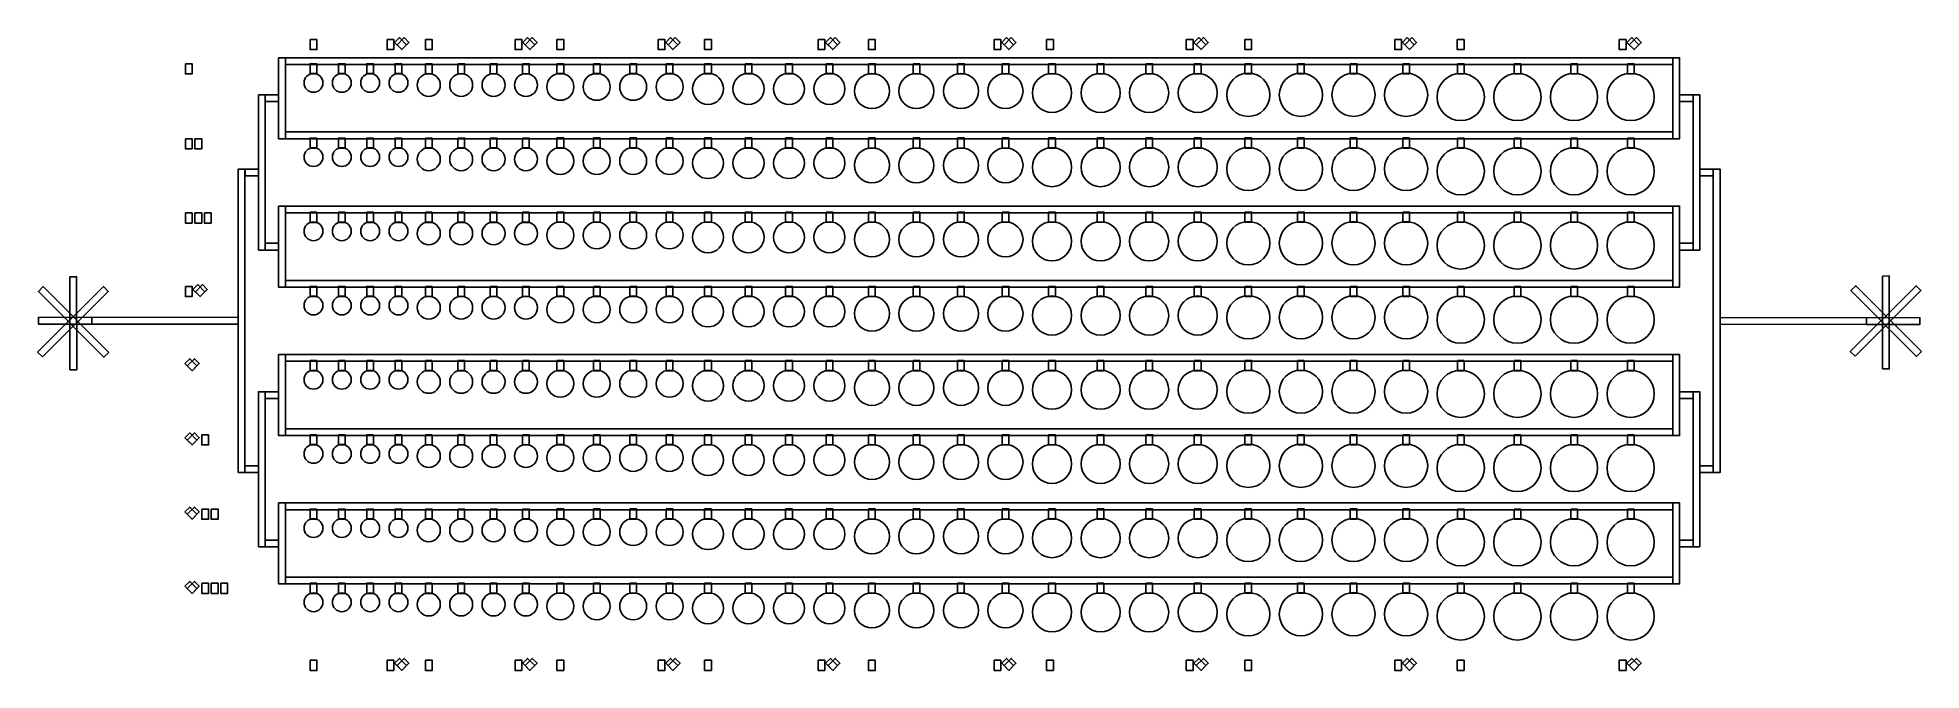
# Model space of a CAD drawing. Extents: x -11257 to 16671, y -12268 to -2889.
import ezdxf

# ---------------------------------------------------------------- set-up
doc = ezdxf.new("R2010")
doc.units = 0
doc.header["$MEASUREMENT"] = 0
for name, color, linetype in [('FLOW (CHAMBERS)', 2, 'Continuous'), ('FLOW (CHANNELS)', 150, 'Continuous'), ('FLOW (CHANNELS-OUTLET)', 6, 'Continuous'), ('MISC', 1, 'Continuous')]:
    doc.layers.add(name, color=color, linetype=linetype)

# ---------------------------------------------------------------- blocks, each defined once
blk = doc.blocks.new('*U14')
at = {"layer": 'FLOW (CHAMBERS)', "linetype": 'Continuous'}
for p, q in [((-50, 211), (-50, 61)), ((-50, 61), (50, 61))]:
    blk.add_line(p, q, dxfattribs=at)
blk.add_lwpolyline([(50, 61), (-50, 61), (-50, 211), (50, 211)], close=True, dxfattribs=at)
blk.add_circle((0, -71), 140, dxfattribs=at)
blk = doc.blocks.new('*U15')
at = {"layer": 'FLOW (CHAMBERS)', "color": 0, "linetype": 'ByBlock', "lineweight": -2, "transparency": 16777216}
for p in [(0, 0), (420, 0), (840, 0), (1260, 0)]:
    blk.add_blockref('*U14', p, dxfattribs=at)
blk = doc.blocks.new('*U16')
at = {"layer": 'FLOW (CHAMBERS)'}
blk.add_lwpolyline([(-50, 242), (50, 242), (50, 92), (-50, 92)], close=True, dxfattribs=at)
blk.add_circle((0, -72), 170, dxfattribs=at)
blk = doc.blocks.new('*U17')
at = {"layer": 'FLOW (CHAMBERS)', "color": 0, "linetype": 'ByBlock', "lineweight": -2, "transparency": 16777216}
for p in [(0, 0), (480, 0), (960, 0), (1440, 0)]:
    blk.add_blockref('*U16', p, dxfattribs=at)
blk = doc.blocks.new('*U18')
at = {"layer": 'FLOW (CHAMBERS)'}
blk.add_lwpolyline([(-50, 271), (50, 271), (50, 121), (-50, 121)], close=True, dxfattribs=at)
blk.add_circle((0, -71), 200, dxfattribs=at)
blk = doc.blocks.new('*U19')
at = {"layer": 'FLOW (CHAMBERS)', "color": 0, "linetype": 'ByBlock', "lineweight": -2, "transparency": 16777216}
for p in [(0, 0), (540, 0), (1080, 0), (1620, 0)]:
    blk.add_blockref('*U18', p, dxfattribs=at)
blk = doc.blocks.new('*U20')
at = {"layer": 'FLOW (CHAMBERS)'}
blk.add_lwpolyline([(-50, 301), (50, 301), (50, 151), (-50, 151)], close=True, dxfattribs=at)
blk.add_circle((0, -71), 230, dxfattribs=at)
blk = doc.blocks.new('*U21')
at = {"layer": 'FLOW (CHAMBERS)', "color": 0, "linetype": 'ByBlock', "lineweight": -2, "transparency": 16777216}
for p in [(0, 0), (600, 0), (1200, 0), (1800, 0)]:
    blk.add_blockref('*U20', p, dxfattribs=at)
blk = doc.blocks.new('*U22')
at = {"layer": 'FLOW (CHAMBERS)'}
blk.add_lwpolyline([(-50, 332), (50, 332), (50, 182), (-50, 182)], close=True, dxfattribs=at)
blk.add_circle((0, -72), 260, dxfattribs=at)
blk = doc.blocks.new('*U23')
at = {"layer": 'FLOW (CHAMBERS)', "color": 0, "linetype": 'ByBlock', "lineweight": -2, "transparency": 16777216}
for p in [(0, 0), (660, 0), (1320, 0), (1980, 0)]:
    blk.add_blockref('*U22', p, dxfattribs=at)
blk = doc.blocks.new('*U24')
at = {"layer": 'FLOW (CHAMBERS)'}
blk.add_lwpolyline([(-50, 361), (50, 361), (50, 211), (-50, 211)], close=True, dxfattribs=at)
blk.add_circle((0, -71), 290, dxfattribs=at)
blk = doc.blocks.new('*U25')
at = {"layer": 'FLOW (CHAMBERS)', "color": 0, "linetype": 'ByBlock', "lineweight": -2, "transparency": 16777216}
for p in [(0, 0), (720, 0), (1440, 0), (2160, 0)]:
    blk.add_blockref('*U24', p, dxfattribs=at)
blk = doc.blocks.new('*U26')
at = {"layer": 'FLOW (CHAMBERS)'}
blk.add_lwpolyline([(-50, 390), (50, 390), (50, 241), (-50, 241)], close=True, dxfattribs=at)
blk.add_circle((0, -70), 320, dxfattribs=at)
blk = doc.blocks.new('*U27')
at = {"layer": 'FLOW (CHAMBERS)', "color": 0, "linetype": 'ByBlock', "lineweight": -2, "transparency": 16777216}
for p in [(0, 0), (780, 0), (1560, 0), (2340, 0)]:
    blk.add_blockref('*U26', p, dxfattribs=at)
blk = doc.blocks.new('*U28')
at = {"layer": 'FLOW (CHAMBERS)'}
blk.add_lwpolyline([(-50, 421), (50, 421), (50, 272), (-50, 272)], close=True, dxfattribs=at)
blk.add_circle((0, -71), 350, dxfattribs=at)
blk = doc.blocks.new('*U29')
at = {"layer": 'FLOW (CHAMBERS)', "color": 0, "linetype": 'ByBlock', "lineweight": -2, "transparency": 16777216}
for p in [(0, 0), (840, 0), (1680, 0), (2520, 0)]:
    blk.add_blockref('*U28', p, dxfattribs=at)
blk = doc.blocks.new('*U141')
at = {"layer": 'FLOW (CHAMBERS)', "linetype": 'Continuous'}
for p, q in [((-50, 211), (-50, 61)), ((-50, 61), (50, 61))]:
    blk.add_line(p, q, dxfattribs=at)
blk.add_lwpolyline([(50, 61), (-50, 61), (-50, 211), (50, 211)], close=True, dxfattribs=at)
blk.add_circle((0, -71), 140, dxfattribs=at)
blk = doc.blocks.new('*U142')
at = {"layer": 'FLOW (CHAMBERS)', "color": 0, "linetype": 'ByBlock', "lineweight": -2, "transparency": 16777216}
for p in [(0, 0), (420, 0), (840, 0), (1260, 0)]:
    blk.add_blockref('*U141', p, dxfattribs=at)
blk = doc.blocks.new('*U143')
at = {"layer": 'FLOW (CHAMBERS)'}
blk.add_lwpolyline([(-50, 242), (50, 242), (50, 92), (-50, 92)], close=True, dxfattribs=at)
blk.add_circle((0, -72), 170, dxfattribs=at)
blk = doc.blocks.new('*U144')
at = {"layer": 'FLOW (CHAMBERS)', "color": 0, "linetype": 'ByBlock', "lineweight": -2, "transparency": 16777216}
for p in [(0, 0), (480, 0), (960, 0), (1440, 0)]:
    blk.add_blockref('*U143', p, dxfattribs=at)
blk = doc.blocks.new('*U145')
at = {"layer": 'FLOW (CHAMBERS)'}
blk.add_lwpolyline([(-50, 271), (50, 271), (50, 121), (-50, 121)], close=True, dxfattribs=at)
blk.add_circle((0, -71), 200, dxfattribs=at)
blk = doc.blocks.new('*U146')
at = {"layer": 'FLOW (CHAMBERS)', "color": 0, "linetype": 'ByBlock', "lineweight": -2, "transparency": 16777216}
for p in [(0, 0), (540, 0), (1080, 0), (1620, 0)]:
    blk.add_blockref('*U145', p, dxfattribs=at)
blk = doc.blocks.new('*U147')
at = {"layer": 'FLOW (CHAMBERS)'}
blk.add_lwpolyline([(-50, 301), (50, 301), (50, 151), (-50, 151)], close=True, dxfattribs=at)
blk.add_circle((0, -71), 230, dxfattribs=at)
blk = doc.blocks.new('*U148')
at = {"layer": 'FLOW (CHAMBERS)', "color": 0, "linetype": 'ByBlock', "lineweight": -2, "transparency": 16777216}
for p in [(0, 0), (600, 0), (1200, 0), (1800, 0)]:
    blk.add_blockref('*U147', p, dxfattribs=at)
blk = doc.blocks.new('*U149')
at = {"layer": 'FLOW (CHAMBERS)'}
blk.add_lwpolyline([(-50, 332), (50, 332), (50, 182), (-50, 182)], close=True, dxfattribs=at)
blk.add_circle((0, -72), 260, dxfattribs=at)
blk = doc.blocks.new('*U150')
at = {"layer": 'FLOW (CHAMBERS)', "color": 0, "linetype": 'ByBlock', "lineweight": -2, "transparency": 16777216}
for p in [(0, 0), (660, 0), (1320, 0), (1980, 0)]:
    blk.add_blockref('*U149', p, dxfattribs=at)
blk = doc.blocks.new('*U151')
at = {"layer": 'FLOW (CHAMBERS)'}
blk.add_lwpolyline([(-50, 361), (50, 361), (50, 211), (-50, 211)], close=True, dxfattribs=at)
blk.add_circle((0, -71), 290, dxfattribs=at)
blk = doc.blocks.new('*U152')
at = {"layer": 'FLOW (CHAMBERS)', "color": 0, "linetype": 'ByBlock', "lineweight": -2, "transparency": 16777216}
for p in [(0, 0), (720, 0), (1440, 0), (2160, 0)]:
    blk.add_blockref('*U151', p, dxfattribs=at)
blk = doc.blocks.new('*U137')
at = {"layer": 'FLOW (CHAMBERS)'}
blk.add_lwpolyline([(-50, 390), (50, 390), (50, 241), (-50, 241)], close=True, dxfattribs=at)
blk.add_circle((0, -70), 320, dxfattribs=at)
blk = doc.blocks.new('*U138')
at = {"layer": 'FLOW (CHAMBERS)', "color": 0, "linetype": 'ByBlock', "lineweight": -2, "transparency": 16777216}
for p in [(0, 0), (780, 0), (1560, 0), (2340, 0)]:
    blk.add_blockref('*U137', p, dxfattribs=at)
blk = doc.blocks.new('*U139')
at = {"layer": 'FLOW (CHAMBERS)'}
blk.add_lwpolyline([(-50, 421), (50, 421), (50, 272), (-50, 272)], close=True, dxfattribs=at)
blk.add_circle((0, -71), 350, dxfattribs=at)
blk = doc.blocks.new('*U140')
at = {"layer": 'FLOW (CHAMBERS)', "color": 0, "linetype": 'ByBlock', "lineweight": -2, "transparency": 16777216}
for p in [(0, 0), (840, 0), (1680, 0), (2520, 0)]:
    blk.add_blockref('*U139', p, dxfattribs=at)
blk = doc.blocks.new('*U205')
at = {"layer": 'FLOW (CHAMBERS)', "linetype": 'Continuous'}
for p, q in [((-50, 211), (-50, 61)), ((-50, 61), (50, 61))]:
    blk.add_line(p, q, dxfattribs=at)
blk.add_lwpolyline([(50, 61), (-50, 61), (-50, 211), (50, 211)], close=True, dxfattribs=at)
blk.add_circle((0, -71), 140, dxfattribs=at)
blk = doc.blocks.new('*U206')
at = {"layer": 'FLOW (CHAMBERS)', "color": 0, "linetype": 'ByBlock', "lineweight": -2, "transparency": 16777216}
for p in [(0, 0), (420, 0), (840, 0), (1260, 0)]:
    blk.add_blockref('*U205', p, dxfattribs=at)
blk = doc.blocks.new('*U207')
at = {"layer": 'FLOW (CHAMBERS)'}
blk.add_lwpolyline([(-50, 242), (50, 242), (50, 92), (-50, 92)], close=True, dxfattribs=at)
blk.add_circle((0, -72), 170, dxfattribs=at)
blk = doc.blocks.new('*U208')
at = {"layer": 'FLOW (CHAMBERS)', "color": 0, "linetype": 'ByBlock', "lineweight": -2, "transparency": 16777216}
for p in [(0, 0), (480, 0), (960, 0), (1440, 0)]:
    blk.add_blockref('*U207', p, dxfattribs=at)
blk = doc.blocks.new('*U209')
at = {"layer": 'FLOW (CHAMBERS)'}
blk.add_lwpolyline([(-50, 271), (50, 271), (50, 121), (-50, 121)], close=True, dxfattribs=at)
blk.add_circle((0, -71), 200, dxfattribs=at)
blk = doc.blocks.new('*U210')
at = {"layer": 'FLOW (CHAMBERS)', "color": 0, "linetype": 'ByBlock', "lineweight": -2, "transparency": 16777216}
for p in [(0, 0), (540, 0), (1080, 0), (1620, 0)]:
    blk.add_blockref('*U209', p, dxfattribs=at)
blk = doc.blocks.new('*U211')
at = {"layer": 'FLOW (CHAMBERS)'}
blk.add_lwpolyline([(-50, 301), (50, 301), (50, 151), (-50, 151)], close=True, dxfattribs=at)
blk.add_circle((0, -71), 230, dxfattribs=at)
blk = doc.blocks.new('*U212')
at = {"layer": 'FLOW (CHAMBERS)', "color": 0, "linetype": 'ByBlock', "lineweight": -2, "transparency": 16777216}
for p in [(0, 0), (600, 0), (1200, 0), (1800, 0)]:
    blk.add_blockref('*U211', p, dxfattribs=at)
blk = doc.blocks.new('*U213')
at = {"layer": 'FLOW (CHAMBERS)'}
blk.add_lwpolyline([(-50, 332), (50, 332), (50, 182), (-50, 182)], close=True, dxfattribs=at)
blk.add_circle((0, -72), 260, dxfattribs=at)
blk = doc.blocks.new('*U214')
at = {"layer": 'FLOW (CHAMBERS)', "color": 0, "linetype": 'ByBlock', "lineweight": -2, "transparency": 16777216}
for p in [(0, 0), (660, 0), (1320, 0), (1980, 0)]:
    blk.add_blockref('*U213', p, dxfattribs=at)
blk = doc.blocks.new('*U215')
at = {"layer": 'FLOW (CHAMBERS)'}
blk.add_lwpolyline([(-50, 361), (50, 361), (50, 211), (-50, 211)], close=True, dxfattribs=at)
blk.add_circle((0, -71), 290, dxfattribs=at)
blk = doc.blocks.new('*U216')
at = {"layer": 'FLOW (CHAMBERS)', "color": 0, "linetype": 'ByBlock', "lineweight": -2, "transparency": 16777216}
for p in [(0, 0), (720, 0), (1440, 0), (2160, 0)]:
    blk.add_blockref('*U215', p, dxfattribs=at)
blk = doc.blocks.new('*U185')
at = {"layer": 'FLOW (CHAMBERS)'}
blk.add_lwpolyline([(-50, 390), (50, 390), (50, 241), (-50, 241)], close=True, dxfattribs=at)
blk.add_circle((0, -70), 320, dxfattribs=at)
blk = doc.blocks.new('*U186')
at = {"layer": 'FLOW (CHAMBERS)', "color": 0, "linetype": 'ByBlock', "lineweight": -2, "transparency": 16777216}
for p in [(0, 0), (780, 0), (1560, 0), (2340, 0)]:
    blk.add_blockref('*U185', p, dxfattribs=at)
blk = doc.blocks.new('*U187')
at = {"layer": 'FLOW (CHAMBERS)'}
blk.add_lwpolyline([(-50, 421), (50, 421), (50, 272), (-50, 272)], close=True, dxfattribs=at)
blk.add_circle((0, -71), 350, dxfattribs=at)
blk = doc.blocks.new('*U188')
at = {"layer": 'FLOW (CHAMBERS)', "color": 0, "linetype": 'ByBlock', "lineweight": -2, "transparency": 16777216}
for p in [(0, 0), (840, 0), (1680, 0), (2520, 0)]:
    blk.add_blockref('*U187', p, dxfattribs=at)
blk = doc.blocks.new('*U193')
at = {"layer": 'FLOW (CHAMBERS)', "linetype": 'Continuous'}
for p, q in [((-50, 211), (-50, 61)), ((-50, 61), (50, 61))]:
    blk.add_line(p, q, dxfattribs=at)
blk.add_lwpolyline([(50, 61), (-50, 61), (-50, 211), (50, 211)], close=True, dxfattribs=at)
blk.add_circle((0, -71), 140, dxfattribs=at)
blk = doc.blocks.new('*U194')
at = {"layer": 'FLOW (CHAMBERS)', "color": 0, "linetype": 'ByBlock', "lineweight": -2, "transparency": 16777216}
for p in [(0, 0), (420, 0), (840, 0), (1260, 0)]:
    blk.add_blockref('*U193', p, dxfattribs=at)
blk = doc.blocks.new('*U195')
at = {"layer": 'FLOW (CHAMBERS)'}
blk.add_lwpolyline([(-50, 242), (50, 242), (50, 92), (-50, 92)], close=True, dxfattribs=at)
blk.add_circle((0, -72), 170, dxfattribs=at)
blk = doc.blocks.new('*U196')
at = {"layer": 'FLOW (CHAMBERS)', "color": 0, "linetype": 'ByBlock', "lineweight": -2, "transparency": 16777216}
for p in [(0, 0), (480, 0), (960, 0), (1440, 0)]:
    blk.add_blockref('*U195', p, dxfattribs=at)
blk = doc.blocks.new('*U197')
at = {"layer": 'FLOW (CHAMBERS)'}
blk.add_lwpolyline([(-50, 271), (50, 271), (50, 121), (-50, 121)], close=True, dxfattribs=at)
blk.add_circle((0, -71), 200, dxfattribs=at)
blk = doc.blocks.new('*U198')
at = {"layer": 'FLOW (CHAMBERS)', "color": 0, "linetype": 'ByBlock', "lineweight": -2, "transparency": 16777216}
for p in [(0, 0), (540, 0), (1080, 0), (1620, 0)]:
    blk.add_blockref('*U197', p, dxfattribs=at)
blk = doc.blocks.new('*U199')
at = {"layer": 'FLOW (CHAMBERS)'}
blk.add_lwpolyline([(-50, 301), (50, 301), (50, 151), (-50, 151)], close=True, dxfattribs=at)
blk.add_circle((0, -71), 230, dxfattribs=at)
blk = doc.blocks.new('*U200')
at = {"layer": 'FLOW (CHAMBERS)', "color": 0, "linetype": 'ByBlock', "lineweight": -2, "transparency": 16777216}
for p in [(0, 0), (600, 0), (1200, 0), (1800, 0)]:
    blk.add_blockref('*U199', p, dxfattribs=at)
blk = doc.blocks.new('*U201')
at = {"layer": 'FLOW (CHAMBERS)'}
blk.add_lwpolyline([(-50, 332), (50, 332), (50, 182), (-50, 182)], close=True, dxfattribs=at)
blk.add_circle((0, -72), 260, dxfattribs=at)
blk = doc.blocks.new('*U202')
at = {"layer": 'FLOW (CHAMBERS)', "color": 0, "linetype": 'ByBlock', "lineweight": -2, "transparency": 16777216}
for p in [(0, 0), (660, 0), (1320, 0), (1980, 0)]:
    blk.add_blockref('*U201', p, dxfattribs=at)
blk = doc.blocks.new('*U203')
at = {"layer": 'FLOW (CHAMBERS)'}
blk.add_lwpolyline([(-50, 361), (50, 361), (50, 211), (-50, 211)], close=True, dxfattribs=at)
blk.add_circle((0, -71), 290, dxfattribs=at)
blk = doc.blocks.new('*U204')
at = {"layer": 'FLOW (CHAMBERS)', "color": 0, "linetype": 'ByBlock', "lineweight": -2, "transparency": 16777216}
for p in [(0, 0), (720, 0), (1440, 0), (2160, 0)]:
    blk.add_blockref('*U203', p, dxfattribs=at)
blk = doc.blocks.new('*U189')
at = {"layer": 'FLOW (CHAMBERS)'}
blk.add_lwpolyline([(-50, 390), (50, 390), (50, 241), (-50, 241)], close=True, dxfattribs=at)
blk.add_circle((0, -70), 320, dxfattribs=at)
blk = doc.blocks.new('*U190')
at = {"layer": 'FLOW (CHAMBERS)', "color": 0, "linetype": 'ByBlock', "lineweight": -2, "transparency": 16777216}
for p in [(0, 0), (780, 0), (1560, 0), (2340, 0)]:
    blk.add_blockref('*U189', p, dxfattribs=at)
blk = doc.blocks.new('*U191')
at = {"layer": 'FLOW (CHAMBERS)'}
blk.add_lwpolyline([(-50, 421), (50, 421), (50, 272), (-50, 272)], close=True, dxfattribs=at)
blk.add_circle((0, -71), 350, dxfattribs=at)
blk = doc.blocks.new('*U192')
at = {"layer": 'FLOW (CHAMBERS)', "color": 0, "linetype": 'ByBlock', "lineweight": -2, "transparency": 16777216}
for p in [(0, 0), (840, 0), (1680, 0), (2520, 0)]:
    blk.add_blockref('*U191', p, dxfattribs=at)
blk = doc.blocks.new('*U255')
at = {"layer": 'FLOW (CHAMBERS)', "linetype": 'Continuous'}
for p, q in [((-50, 211), (-50, 61)), ((-50, 61), (50, 61))]:
    blk.add_line(p, q, dxfattribs=at)
blk.add_lwpolyline([(50, 61), (-50, 61), (-50, 211), (50, 211)], close=True, dxfattribs=at)
blk.add_circle((0, -71), 140, dxfattribs=at)
blk = doc.blocks.new('*U256')
at = {"layer": 'FLOW (CHAMBERS)', "color": 0, "linetype": 'ByBlock', "lineweight": -2, "transparency": 16777216}
for p in [(0, 0), (420, 0), (840, 0), (1260, 0)]:
    blk.add_blockref('*U255', p, dxfattribs=at)
blk = doc.blocks.new('*U257')
at = {"layer": 'FLOW (CHAMBERS)'}
blk.add_lwpolyline([(-50, 242), (50, 242), (50, 92), (-50, 92)], close=True, dxfattribs=at)
blk.add_circle((0, -72), 170, dxfattribs=at)
blk = doc.blocks.new('*U258')
at = {"layer": 'FLOW (CHAMBERS)', "color": 0, "linetype": 'ByBlock', "lineweight": -2, "transparency": 16777216}
for p in [(0, 0), (480, 0), (960, 0), (1440, 0)]:
    blk.add_blockref('*U257', p, dxfattribs=at)
blk = doc.blocks.new('*U259')
at = {"layer": 'FLOW (CHAMBERS)'}
blk.add_lwpolyline([(-50, 271), (50, 271), (50, 121), (-50, 121)], close=True, dxfattribs=at)
blk.add_circle((0, -71), 200, dxfattribs=at)
blk = doc.blocks.new('*U260')
at = {"layer": 'FLOW (CHAMBERS)', "color": 0, "linetype": 'ByBlock', "lineweight": -2, "transparency": 16777216}
for p in [(0, 0), (540, 0), (1080, 0), (1620, 0)]:
    blk.add_blockref('*U259', p, dxfattribs=at)
blk = doc.blocks.new('*U261')
at = {"layer": 'FLOW (CHAMBERS)'}
blk.add_lwpolyline([(-50, 301), (50, 301), (50, 151), (-50, 151)], close=True, dxfattribs=at)
blk.add_circle((0, -71), 230, dxfattribs=at)
blk = doc.blocks.new('*U262')
at = {"layer": 'FLOW (CHAMBERS)', "color": 0, "linetype": 'ByBlock', "lineweight": -2, "transparency": 16777216}
for p in [(0, 0), (600, 0), (1200, 0), (1800, 0)]:
    blk.add_blockref('*U261', p, dxfattribs=at)
blk = doc.blocks.new('*U263')
at = {"layer": 'FLOW (CHAMBERS)'}
blk.add_lwpolyline([(-50, 332), (50, 332), (50, 182), (-50, 182)], close=True, dxfattribs=at)
blk.add_circle((0, -72), 260, dxfattribs=at)
blk = doc.blocks.new('*U264')
at = {"layer": 'FLOW (CHAMBERS)', "color": 0, "linetype": 'ByBlock', "lineweight": -2, "transparency": 16777216}
for p in [(0, 0), (660, 0), (1320, 0), (1980, 0)]:
    blk.add_blockref('*U263', p, dxfattribs=at)
blk = doc.blocks.new('*U265')
at = {"layer": 'FLOW (CHAMBERS)'}
blk.add_lwpolyline([(-50, 361), (50, 361), (50, 211), (-50, 211)], close=True, dxfattribs=at)
blk.add_circle((0, -71), 290, dxfattribs=at)
blk = doc.blocks.new('*U266')
at = {"layer": 'FLOW (CHAMBERS)', "color": 0, "linetype": 'ByBlock', "lineweight": -2, "transparency": 16777216}
for p in [(0, 0), (720, 0), (1440, 0), (2160, 0)]:
    blk.add_blockref('*U265', p, dxfattribs=at)
blk = doc.blocks.new('*U267')
at = {"layer": 'FLOW (CHAMBERS)'}
blk.add_lwpolyline([(-50, 390), (50, 390), (50, 241), (-50, 241)], close=True, dxfattribs=at)
blk.add_circle((0, -70), 320, dxfattribs=at)
blk = doc.blocks.new('*U268')
at = {"layer": 'FLOW (CHAMBERS)', "color": 0, "linetype": 'ByBlock', "lineweight": -2, "transparency": 16777216}
for p in [(0, 0), (780, 0), (1560, 0), (2340, 0)]:
    blk.add_blockref('*U267', p, dxfattribs=at)
blk = doc.blocks.new('*U269')
at = {"layer": 'FLOW (CHAMBERS)'}
blk.add_lwpolyline([(-50, 421), (50, 421), (50, 272), (-50, 272)], close=True, dxfattribs=at)
blk.add_circle((0, -71), 350, dxfattribs=at)
blk = doc.blocks.new('*U270')
at = {"layer": 'FLOW (CHAMBERS)', "color": 0, "linetype": 'ByBlock', "lineweight": -2, "transparency": 16777216}
for p in [(0, 0), (840, 0), (1680, 0), (2520, 0)]:
    blk.add_blockref('*U269', p, dxfattribs=at)
blk = doc.blocks.new('*U275')
at = {"layer": 'FLOW (CHAMBERS)', "linetype": 'Continuous'}
for p, q in [((-50, 211), (-50, 61)), ((-50, 61), (50, 61))]:
    blk.add_line(p, q, dxfattribs=at)
blk.add_lwpolyline([(50, 61), (-50, 61), (-50, 211), (50, 211)], close=True, dxfattribs=at)
blk.add_circle((0, -71), 140, dxfattribs=at)
blk = doc.blocks.new('*U276')
at = {"layer": 'FLOW (CHAMBERS)', "color": 0, "linetype": 'ByBlock', "lineweight": -2, "transparency": 16777216}
for p in [(0, 0), (420, 0), (840, 0), (1260, 0)]:
    blk.add_blockref('*U275', p, dxfattribs=at)
blk = doc.blocks.new('*U277')
at = {"layer": 'FLOW (CHAMBERS)'}
blk.add_lwpolyline([(-50, 242), (50, 242), (50, 92), (-50, 92)], close=True, dxfattribs=at)
blk.add_circle((0, -72), 170, dxfattribs=at)
blk = doc.blocks.new('*U278')
at = {"layer": 'FLOW (CHAMBERS)', "color": 0, "linetype": 'ByBlock', "lineweight": -2, "transparency": 16777216}
for p in [(0, 0), (480, 0), (960, 0), (1440, 0)]:
    blk.add_blockref('*U277', p, dxfattribs=at)
blk = doc.blocks.new('*U279')
at = {"layer": 'FLOW (CHAMBERS)'}
blk.add_lwpolyline([(-50, 271), (50, 271), (50, 121), (-50, 121)], close=True, dxfattribs=at)
blk.add_circle((0, -71), 200, dxfattribs=at)
blk = doc.blocks.new('*U280')
at = {"layer": 'FLOW (CHAMBERS)', "color": 0, "linetype": 'ByBlock', "lineweight": -2, "transparency": 16777216}
for p in [(0, 0), (540, 0), (1080, 0), (1620, 0)]:
    blk.add_blockref('*U279', p, dxfattribs=at)
blk = doc.blocks.new('*U249')
at = {"layer": 'FLOW (CHAMBERS)'}
blk.add_lwpolyline([(-50, 301), (50, 301), (50, 151), (-50, 151)], close=True, dxfattribs=at)
blk.add_circle((0, -71), 230, dxfattribs=at)
blk = doc.blocks.new('*U250')
at = {"layer": 'FLOW (CHAMBERS)', "color": 0, "linetype": 'ByBlock', "lineweight": -2, "transparency": 16777216}
for p in [(0, 0), (600, 0), (1200, 0), (1800, 0)]:
    blk.add_blockref('*U249', p, dxfattribs=at)
blk = doc.blocks.new('*U251')
at = {"layer": 'FLOW (CHAMBERS)'}
blk.add_lwpolyline([(-50, 332), (50, 332), (50, 182), (-50, 182)], close=True, dxfattribs=at)
blk.add_circle((0, -72), 260, dxfattribs=at)
blk = doc.blocks.new('*U252')
at = {"layer": 'FLOW (CHAMBERS)', "color": 0, "linetype": 'ByBlock', "lineweight": -2, "transparency": 16777216}
for p in [(0, 0), (660, 0), (1320, 0), (1980, 0)]:
    blk.add_blockref('*U251', p, dxfattribs=at)
blk = doc.blocks.new('*U253')
at = {"layer": 'FLOW (CHAMBERS)'}
blk.add_lwpolyline([(-50, 361), (50, 361), (50, 211), (-50, 211)], close=True, dxfattribs=at)
blk.add_circle((0, -71), 290, dxfattribs=at)
blk = doc.blocks.new('*U254')
at = {"layer": 'FLOW (CHAMBERS)', "color": 0, "linetype": 'ByBlock', "lineweight": -2, "transparency": 16777216}
for p in [(0, 0), (720, 0), (1440, 0), (2160, 0)]:
    blk.add_blockref('*U253', p, dxfattribs=at)
blk = doc.blocks.new('*U271')
at = {"layer": 'FLOW (CHAMBERS)'}
blk.add_lwpolyline([(-50, 390), (50, 390), (50, 241), (-50, 241)], close=True, dxfattribs=at)
blk.add_circle((0, -70), 320, dxfattribs=at)
blk = doc.blocks.new('*U272')
at = {"layer": 'FLOW (CHAMBERS)', "color": 0, "linetype": 'ByBlock', "lineweight": -2, "transparency": 16777216}
for p in [(0, 0), (780, 0), (1560, 0), (2340, 0)]:
    blk.add_blockref('*U271', p, dxfattribs=at)
blk = doc.blocks.new('*U273')
at = {"layer": 'FLOW (CHAMBERS)'}
blk.add_lwpolyline([(-50, 421), (50, 421), (50, 272), (-50, 272)], close=True, dxfattribs=at)
blk.add_circle((0, -71), 350, dxfattribs=at)
blk = doc.blocks.new('*U274')
at = {"layer": 'FLOW (CHAMBERS)', "color": 0, "linetype": 'ByBlock', "lineweight": -2, "transparency": 16777216}
for p in [(0, 0), (840, 0), (1680, 0), (2520, 0)]:
    blk.add_blockref('*U273', p, dxfattribs=at)
blk = doc.blocks.new('*U319')
at = {"layer": 'FLOW (CHAMBERS)', "linetype": 'Continuous'}
for p, q in [((-50, 211), (-50, 61)), ((-50, 61), (50, 61))]:
    blk.add_line(p, q, dxfattribs=at)
blk.add_lwpolyline([(50, 61), (-50, 61), (-50, 211), (50, 211)], close=True, dxfattribs=at)
blk.add_circle((0, -71), 140, dxfattribs=at)
blk = doc.blocks.new('*U320')
at = {"layer": 'FLOW (CHAMBERS)', "color": 0, "linetype": 'ByBlock', "lineweight": -2, "transparency": 16777216}
for p in [(0, 0), (420, 0), (840, 0), (1260, 0)]:
    blk.add_blockref('*U319', p, dxfattribs=at)
blk = doc.blocks.new('*U321')
at = {"layer": 'FLOW (CHAMBERS)'}
blk.add_lwpolyline([(-50, 242), (50, 242), (50, 92), (-50, 92)], close=True, dxfattribs=at)
blk.add_circle((0, -72), 170, dxfattribs=at)
blk = doc.blocks.new('*U322')
at = {"layer": 'FLOW (CHAMBERS)', "color": 0, "linetype": 'ByBlock', "lineweight": -2, "transparency": 16777216}
for p in [(0, 0), (480, 0), (960, 0), (1440, 0)]:
    blk.add_blockref('*U321', p, dxfattribs=at)
blk = doc.blocks.new('*U323')
at = {"layer": 'FLOW (CHAMBERS)'}
blk.add_lwpolyline([(-50, 271), (50, 271), (50, 121), (-50, 121)], close=True, dxfattribs=at)
blk.add_circle((0, -71), 200, dxfattribs=at)
blk = doc.blocks.new('*U324')
at = {"layer": 'FLOW (CHAMBERS)', "color": 0, "linetype": 'ByBlock', "lineweight": -2, "transparency": 16777216}
for p in [(0, 0), (540, 0), (1080, 0), (1620, 0)]:
    blk.add_blockref('*U323', p, dxfattribs=at)
blk = doc.blocks.new('*U325')
at = {"layer": 'FLOW (CHAMBERS)'}
blk.add_lwpolyline([(-50, 301), (50, 301), (50, 151), (-50, 151)], close=True, dxfattribs=at)
blk.add_circle((0, -71), 230, dxfattribs=at)
blk = doc.blocks.new('*U326')
at = {"layer": 'FLOW (CHAMBERS)', "color": 0, "linetype": 'ByBlock', "lineweight": -2, "transparency": 16777216}
for p in [(0, 0), (600, 0), (1200, 0), (1800, 0)]:
    blk.add_blockref('*U325', p, dxfattribs=at)
blk = doc.blocks.new('*U327')
at = {"layer": 'FLOW (CHAMBERS)'}
blk.add_lwpolyline([(-50, 332), (50, 332), (50, 182), (-50, 182)], close=True, dxfattribs=at)
blk.add_circle((0, -72), 260, dxfattribs=at)
blk = doc.blocks.new('*U328')
at = {"layer": 'FLOW (CHAMBERS)', "color": 0, "linetype": 'ByBlock', "lineweight": -2, "transparency": 16777216}
for p in [(0, 0), (660, 0), (1320, 0), (1980, 0)]:
    blk.add_blockref('*U327', p, dxfattribs=at)
blk = doc.blocks.new('*U329')
at = {"layer": 'FLOW (CHAMBERS)'}
blk.add_lwpolyline([(-50, 361), (50, 361), (50, 211), (-50, 211)], close=True, dxfattribs=at)
blk.add_circle((0, -71), 290, dxfattribs=at)
blk = doc.blocks.new('*U330')
at = {"layer": 'FLOW (CHAMBERS)', "color": 0, "linetype": 'ByBlock', "lineweight": -2, "transparency": 16777216}
for p in [(0, 0), (720, 0), (1440, 0), (2160, 0)]:
    blk.add_blockref('*U329', p, dxfattribs=at)
blk = doc.blocks.new('*U331')
at = {"layer": 'FLOW (CHAMBERS)'}
blk.add_lwpolyline([(-50, 390), (50, 390), (50, 241), (-50, 241)], close=True, dxfattribs=at)
blk.add_circle((0, -70), 320, dxfattribs=at)
blk = doc.blocks.new('*U332')
at = {"layer": 'FLOW (CHAMBERS)', "color": 0, "linetype": 'ByBlock', "lineweight": -2, "transparency": 16777216}
for p in [(0, 0), (780, 0), (1560, 0), (2340, 0)]:
    blk.add_blockref('*U331', p, dxfattribs=at)
blk = doc.blocks.new('*U333')
at = {"layer": 'FLOW (CHAMBERS)'}
blk.add_lwpolyline([(-50, 421), (50, 421), (50, 272), (-50, 272)], close=True, dxfattribs=at)
blk.add_circle((0, -71), 350, dxfattribs=at)
blk = doc.blocks.new('*U334')
at = {"layer": 'FLOW (CHAMBERS)', "color": 0, "linetype": 'ByBlock', "lineweight": -2, "transparency": 16777216}
for p in [(0, 0), (840, 0), (1680, 0), (2520, 0)]:
    blk.add_blockref('*U333', p, dxfattribs=at)
blk = doc.blocks.new('*U339')
at = {"layer": 'FLOW (CHAMBERS)', "linetype": 'Continuous'}
for p, q in [((-50, 211), (-50, 61)), ((-50, 61), (50, 61))]:
    blk.add_line(p, q, dxfattribs=at)
blk.add_lwpolyline([(50, 61), (-50, 61), (-50, 211), (50, 211)], close=True, dxfattribs=at)
blk.add_circle((0, -71), 140, dxfattribs=at)
blk = doc.blocks.new('*U340')
at = {"layer": 'FLOW (CHAMBERS)', "color": 0, "linetype": 'ByBlock', "lineweight": -2, "transparency": 16777216}
for p in [(0, 0), (420, 0), (840, 0), (1260, 0)]:
    blk.add_blockref('*U339', p, dxfattribs=at)
blk = doc.blocks.new('*U341')
at = {"layer": 'FLOW (CHAMBERS)'}
blk.add_lwpolyline([(-50, 242), (50, 242), (50, 92), (-50, 92)], close=True, dxfattribs=at)
blk.add_circle((0, -72), 170, dxfattribs=at)
blk = doc.blocks.new('*U342')
at = {"layer": 'FLOW (CHAMBERS)', "color": 0, "linetype": 'ByBlock', "lineweight": -2, "transparency": 16777216}
for p in [(0, 0), (480, 0), (960, 0), (1440, 0)]:
    blk.add_blockref('*U341', p, dxfattribs=at)
blk = doc.blocks.new('*U343')
at = {"layer": 'FLOW (CHAMBERS)'}
blk.add_lwpolyline([(-50, 271), (50, 271), (50, 121), (-50, 121)], close=True, dxfattribs=at)
blk.add_circle((0, -71), 200, dxfattribs=at)
blk = doc.blocks.new('*U344')
at = {"layer": 'FLOW (CHAMBERS)', "color": 0, "linetype": 'ByBlock', "lineweight": -2, "transparency": 16777216}
for p in [(0, 0), (540, 0), (1080, 0), (1620, 0)]:
    blk.add_blockref('*U343', p, dxfattribs=at)
blk = doc.blocks.new('*U313')
at = {"layer": 'FLOW (CHAMBERS)'}
blk.add_lwpolyline([(-50, 301), (50, 301), (50, 151), (-50, 151)], close=True, dxfattribs=at)
blk.add_circle((0, -71), 230, dxfattribs=at)
blk = doc.blocks.new('*U314')
at = {"layer": 'FLOW (CHAMBERS)', "color": 0, "linetype": 'ByBlock', "lineweight": -2, "transparency": 16777216}
for p in [(0, 0), (600, 0), (1200, 0), (1800, 0)]:
    blk.add_blockref('*U313', p, dxfattribs=at)
blk = doc.blocks.new('*U315')
at = {"layer": 'FLOW (CHAMBERS)'}
blk.add_lwpolyline([(-50, 332), (50, 332), (50, 182), (-50, 182)], close=True, dxfattribs=at)
blk.add_circle((0, -72), 260, dxfattribs=at)
blk = doc.blocks.new('*U316')
at = {"layer": 'FLOW (CHAMBERS)', "color": 0, "linetype": 'ByBlock', "lineweight": -2, "transparency": 16777216}
for p in [(0, 0), (660, 0), (1320, 0), (1980, 0)]:
    blk.add_blockref('*U315', p, dxfattribs=at)
blk = doc.blocks.new('*U317')
at = {"layer": 'FLOW (CHAMBERS)'}
blk.add_lwpolyline([(-50, 361), (50, 361), (50, 211), (-50, 211)], close=True, dxfattribs=at)
blk.add_circle((0, -71), 290, dxfattribs=at)
blk = doc.blocks.new('*U318')
at = {"layer": 'FLOW (CHAMBERS)', "color": 0, "linetype": 'ByBlock', "lineweight": -2, "transparency": 16777216}
for p in [(0, 0), (720, 0), (1440, 0), (2160, 0)]:
    blk.add_blockref('*U317', p, dxfattribs=at)
blk = doc.blocks.new('*U335')
at = {"layer": 'FLOW (CHAMBERS)'}
blk.add_lwpolyline([(-50, 390), (50, 390), (50, 241), (-50, 241)], close=True, dxfattribs=at)
blk.add_circle((0, -70), 320, dxfattribs=at)
blk = doc.blocks.new('*U336')
at = {"layer": 'FLOW (CHAMBERS)', "color": 0, "linetype": 'ByBlock', "lineweight": -2, "transparency": 16777216}
for p in [(0, 0), (780, 0), (1560, 0), (2340, 0)]:
    blk.add_blockref('*U335', p, dxfattribs=at)
blk = doc.blocks.new('*U337')
at = {"layer": 'FLOW (CHAMBERS)'}
blk.add_lwpolyline([(-50, 421), (50, 421), (50, 272), (-50, 272)], close=True, dxfattribs=at)
blk.add_circle((0, -71), 350, dxfattribs=at)
blk = doc.blocks.new('*U338')
at = {"layer": 'FLOW (CHAMBERS)', "color": 0, "linetype": 'ByBlock', "lineweight": -2, "transparency": 16777216}
for p in [(0, 0), (840, 0), (1680, 0), (2520, 0)]:
    blk.add_blockref('*U337', p, dxfattribs=at)

msp = doc.modelspace()

# ---------------------------------------------------------------- linework, layer by layer
at = {"layer": 'FLOW (CHANNELS)', "linetype": 'Continuous'}
for p in [(-7583, -3187), (-7583, -3287)]:
    msp.add_line(p, (-7583, -3287), dxfattribs=at)
at = {"layer": 'FLOW (CHANNELS)'}
for points in [[(-7684, -3187), (-7583, -3187), (-7583, -4387), (-7684, -4387)], [(-7583, -3187), (12986, -3187), (12986, -3287), (-7583, -3287)], [(12986, -3187), (13086, -3187), (13086, -4387), (12986, -4387)], [(-7583, -4287), (12986, -4287), (12986, -4387), (-7583, -4387)], [(-7684, -5387), (-7583, -5387), (-7583, -6587), (-7684, -6587)], [(-7583, -5387), (12986, -5387), (12986, -5487), (-7583, -5487)], [(12986, -5387), (13086, -5387), (13086, -6587), (12986, -6587)], [(-7583, -6487), (12986, -6487), (12986, -6587), (-7583, -6587)], [(-7684, -7587), (-7583, -7587), (-7583, -8787), (-7684, -8787)], [(-7583, -7587), (12986, -7587), (12986, -7687), (-7583, -7687)], [(12986, -7587), (13086, -7587), (13086, -8787), (12986, -8787)], [(-7583, -8687), (12986, -8687), (12986, -8787), (-7583, -8787)], [(-7684, -9787), (-7583, -9787), (-7583, -10987), (-7684, -10987)], [(-7583, -9787), (12986, -9787), (12986, -9887), (-7583, -9887)], [(12986, -9787), (13086, -9787), (13086, -10987), (12986, -10987)], [(-7583, -10887), (12986, -10887), (12986, -10987), (-7583, -10987)]]:
    msp.add_lwpolyline(points, close=True, dxfattribs=at)
at = {"layer": 'FLOW (CHANNELS)', "linetype": 'Continuous'}
for points in [[(-7982, -6037), (-7884, -6037), (-7882, -3737), (-7982, -3737), (-7982, -6037)], [(-7884, -3837), (-7684, -3837), (-7684, -3737), (-7884, -3737), (-7884, -3837)], [(13086, -3837), (13286, -3837), (13286, -3737), (13086, -3737), (13086, -3837)], [(13286, -6037), (13386, -6037), (13386, -3737), (13286, -3737), (13286, -6037)], [(-8283, -9337), (-8184, -9337), (-8183, -4837), (-8283, -4837), (-8283, -9337)], [(-8182, -4937), (-7982, -4937), (-7982, -4837), (-8182, -4837), (-8182, -4937)], [(13386, -4937), (13586, -4937), (13586, -4837), (13386, -4837), (13386, -4937)], [(13586, -9337), (13686, -9337), (13686, -4837), (13586, -4837), (13586, -9337)], [(-7884, -6037), (-7684, -6037), (-7684, -5937), (-7884, -5937), (-7884, -6037)], [(13086, -6037), (13286, -6037), (13286, -5937), (13086, -5937), (13086, -6037)], [(-11186, -7621), (-10210, -6650), (-10281, -6579), (-11257, -7551), (-11186, -7621)], [(-10203, -7555), (-11175, -6579), (-11246, -6650), (-10274, -7626), (-10203, -7555)], [(-10779, -6435), (-10778, -7812), (-10678, -7812), (-10679, -6434), (-10779, -6435)], [(-10455, -7034), (-11246, -7035), (-11246, -7135), (-10454, -7134), (-10455, -7034)], [(-10455, -7134), (-8283, -7137), (-8283, -7037), (-10455, -7034), (-10455, -7134)], [(-7984, -10437), (-7884, -10437), (-7884, -8137), (-7984, -8137), (-7984, -10437)], [(-7884, -8237), (-7684, -8237), (-7684, -8137), (-7884, -8137), (-7884, -8237)], [(13086, -8237), (13286, -8237), (13286, -8137), (13086, -8137), (13086, -8237)], [(13286, -10437), (13386, -10437), (13386, -8137), (13286, -8137), (13286, -10437)], [(-8184, -9337), (-7984, -9337), (-7984, -9237), (-8184, -9237), (-8184, -9337)], [(13386, -9337), (13586, -9337), (13586, -9237), (13386, -9237), (13386, -9337)], [(-7884, -10437), (-7684, -10437), (-7684, -10337), (-7884, -10337), (-7884, -10437)], [(13086, -10437), (13286, -10437), (13286, -10337), (13086, -10337), (13086, -10437)]]:
    msp.add_lwpolyline(points, close=True, dxfattribs=at)
for centre in [(-10679, -6684), (-11047, -7332), (-10779, -7484), (-10679, -7484), (-10481, -7402), (-10411, -7332)]:
    msp.add_circle(centre, 0, dxfattribs=at)
at = {"layer": 'FLOW (CHANNELS-OUTLET)', "linetype": 'Continuous'}
for points in [[(16095, -6423), (16096, -7800), (16196, -7800), (16195, -6422), (16095, -6423)], [(15688, -7609), (16664, -6638), (16593, -6567), (15617, -7539), (15688, -7609)], [(16671, -7543), (15699, -6567), (15628, -6638), (16600, -7614), (16671, -7543)], [(13686, -7137), (15858, -7140), (15858, -7040), (13686, -7037), (13686, -7137)], [(15817, -7040), (15817, -7040)], [(15817, -7140), (15817, -7140)], [(15859, -7140), (16649, -7139), (16649, -7039), (15858, -7040), (15859, -7140)]]:
    msp.add_lwpolyline(points, close=True, dxfattribs=at)
for centre in [(16195, -6672), (15817, -7040), (15817, -7140), (15827, -7320), (16095, -7472), (16195, -7472)]:
    msp.add_circle(centre, 0, dxfattribs=at)
at = {"layer": 'MISC'}
for points in [[(-7218, -2917), (-7117, -2917), (-7117, -3067), (-7218, -3067)], [(-6077, -2917), (-5977, -2917), (-5977, -3067), (-6077, -3067)], [(-5964, -2961), (-5893, -2889), (-5787, -2995), (-5858, -3067)], [(-5858, -3067), (-5929, -2995), (-5823, -2889), (-5752, -2961)], [(-5508, -2917), (-5407, -2917), (-5407, -3067), (-5508, -3067)], [(-4178, -2917), (-4077, -2917), (-4077, -3067), (-4178, -3067)], [(-4065, -2961), (-3994, -2889), (-3888, -2995), (-3959, -3067)], [(-3959, -3067), (-4030, -2995), (-3924, -2889), (-3853, -2961)], [(-3559, -2917), (-3458, -2917), (-3458, -3067), (-3559, -3067)], [(-2057, -2917), (-1957, -2917), (-1957, -3067), (-2057, -3067)], [(-1944, -2961), (-1873, -2889), (-1767, -2995), (-1838, -3067)], [(-1838, -3067), (-1909, -2995), (-1803, -2889), (-1732, -2961)], [(-1369, -2917), (-1268, -2917), (-1268, -3067), (-1369, -3067)], [(313, -2917), (413, -2917), (413, -3067), (313, -3067)], [(426, -2961), (497, -2889), (603, -2995), (532, -3067)], [(532, -3067), (461, -2995), (567, -2889), (638, -2961)], [(1061, -2917), (1162, -2917), (1162, -3067), (1061, -3067)], [(2923, -2917), (3023, -2917), (3023, -3067), (2923, -3067)], [(3036, -2961), (3107, -2889), (3213, -2995), (3142, -3067)], [(3142, -3067), (3071, -2995), (3177, -2889), (3248, -2961)], [(3701, -2917), (3802, -2917), (3802, -3067), (3701, -3067)], [(5773, -2917), (5873, -2917), (5873, -3067), (5773, -3067)], [(5886, -2961), (5957, -2889), (6063, -2995), (5992, -3067)], [(5992, -3067), (5921, -2995), (6027, -2889), (6098, -2961)], [(6641, -2917), (6742, -2917), (6742, -3067), (6641, -3067)], [(8863, -2917), (8963, -2917), (8963, -3067), (8863, -3067)], [(8976, -2961), (9047, -2889), (9153, -2995), (9082, -3067)], [(9082, -3067), (9011, -2995), (9117, -2889), (9188, -2961)], [(9791, -2917), (9892, -2917), (9892, -3067), (9791, -3067)], [(12193, -2917), (12293, -2917), (12293, -3067), (12193, -3067)], [(12306, -2961), (12377, -2889), (12483, -2995), (12412, -3067)], [(12412, -3067), (12341, -2995), (12447, -2889), (12518, -2961)], [(-9067, -3277), (-8967, -3277), (-8967, -3427), (-9067, -3427)], [(-9067, -4387), (-8967, -4387), (-8967, -4537), (-9067, -4537)], [(-8926, -4387), (-8825, -4387), (-8825, -4537), (-8926, -4537)], [(-9067, -5487), (-8967, -5487), (-8967, -5637), (-9067, -5637)], [(-8926, -5487), (-8825, -5487), (-8825, -5637), (-8926, -5637)], [(-8784, -5487), (-8683, -5487), (-8683, -5637), (-8784, -5637)], [(-9067, -6577), (-8967, -6577), (-8967, -6727), (-9067, -6727)], [(-8954, -6620), (-8883, -6549), (-8777, -6655), (-8848, -6727)], [(-8848, -6727), (-8919, -6655), (-8813, -6549), (-8742, -6620)], [(-9073, -7720), (-9002, -7649), (-8896, -7755), (-8967, -7827)], [(-8967, -7827), (-9038, -7755), (-8932, -7649), (-8861, -7720)], [(-9073, -8820), (-9002, -8749), (-8896, -8855), (-8967, -8927)], [(-8967, -8927), (-9038, -8855), (-8932, -8749), (-8861, -8820)], [(-8825, -8777), (-8724, -8777), (-8724, -8927), (-8825, -8927)], [(-9073, -9920), (-9002, -9849), (-8896, -9955), (-8967, -10027)], [(-8967, -10027), (-9038, -9955), (-8932, -9849), (-8861, -9920)], [(-8825, -9877), (-8724, -9877), (-8724, -10027), (-8825, -10027)], [(-8683, -9877), (-8582, -9877), (-8582, -10027), (-8683, -10027)], [(-9073, -11020), (-9002, -10949), (-8896, -11055), (-8967, -11127)], [(-8967, -11127), (-9038, -11055), (-8932, -10949), (-8861, -11020)], [(-8825, -10977), (-8724, -10977), (-8724, -11127), (-8825, -11127)], [(-8683, -10977), (-8582, -10977), (-8582, -11127), (-8683, -11127)], [(-8541, -10977), (-8441, -10977), (-8441, -11127), (-8541, -11127)], [(-7218, -12118), (-7117, -12118), (-7117, -12268), (-7218, -12268)], [(-6077, -12118), (-5977, -12118), (-5977, -12268), (-6077, -12268)], [(-5964, -12162), (-5893, -12090), (-5787, -12196), (-5858, -12268)], [(-5858, -12268), (-5929, -12196), (-5823, -12090), (-5752, -12162)], [(-5508, -12118), (-5407, -12118), (-5407, -12268), (-5508, -12268)], [(-4178, -12118), (-4077, -12118), (-4077, -12268), (-4178, -12268)], [(-4065, -12162), (-3994, -12090), (-3888, -12196), (-3959, -12268)], [(-3959, -12268), (-4030, -12196), (-3924, -12090), (-3853, -12162)], [(-3559, -12118), (-3458, -12118), (-3458, -12268), (-3559, -12268)], [(-2057, -12118), (-1957, -12118), (-1957, -12268), (-2057, -12268)], [(-1944, -12162), (-1873, -12090), (-1767, -12196), (-1838, -12268)], [(-1838, -12268), (-1909, -12196), (-1803, -12090), (-1732, -12162)], [(-1369, -12118), (-1268, -12118), (-1268, -12268), (-1369, -12268)], [(313, -12118), (413, -12118), (413, -12268), (313, -12268)], [(426, -12162), (497, -12090), (603, -12196), (532, -12268)], [(532, -12268), (461, -12196), (567, -12090), (638, -12162)], [(1061, -12118), (1162, -12118), (1162, -12268), (1061, -12268)], [(2923, -12118), (3023, -12118), (3023, -12268), (2923, -12268)], [(3036, -12162), (3107, -12090), (3213, -12196), (3142, -12268)], [(3142, -12268), (3071, -12196), (3177, -12090), (3248, -12162)], [(3701, -12118), (3802, -12118), (3802, -12268), (3701, -12268)], [(5773, -12118), (5873, -12118), (5873, -12268), (5773, -12268)], [(5886, -12162), (5957, -12090), (6063, -12196), (5992, -12268)], [(5992, -12268), (5921, -12196), (6027, -12090), (6098, -12162)], [(6641, -12118), (6742, -12118), (6742, -12268), (6641, -12268)], [(8863, -12118), (8963, -12118), (8963, -12268), (8863, -12268)], [(8976, -12162), (9047, -12090), (9153, -12196), (9082, -12268)], [(9082, -12268), (9011, -12196), (9117, -12090), (9188, -12162)], [(9791, -12118), (9892, -12118), (9892, -12268), (9791, -12268)], [(12193, -12118), (12293, -12118), (12293, -12268), (12193, -12268)], [(12306, -12162), (12377, -12090), (12483, -12196), (12412, -12268)], [(12412, -12268), (12341, -12196), (12447, -12090), (12518, -12162)]]:
    msp.add_lwpolyline(points, close=True, dxfattribs=at)

# ---------------------------------------------------------------- block references
at = {"layer": 'FLOW (CHAMBERS)'}
for name, p in [('*U15', (-7168, -3488)), ('*U17', (-5458, -3519)), ('*U19', (-3508, -3547)), ('*U21', (-1318, -3577)), ('*U23', (1112, -3608)), ('*U25', (3782, -3637)), ('*U27', (6692, -3666)), ('*U29', (9842, -3698)), ('*U142', (-7168, -4588)), ('*U144', (-5458, -4619)), ('*U146', (-3508, -4647)), ('*U148', (-1318, -4677)), ('*U150', (1112, -4708)), ('*U152', (3782, -4737)), ('*U138', (6692, -4766)), ('*U140', (9842, -4798)), ('*U206', (-7168, -5688)), ('*U208', (-5458, -5719)), ('*U210', (-3508, -5747)), ('*U212', (-1318, -5777)), ('*U214', (1112, -5808)), ('*U216', (3782, -5837)), ('*U186', (6692, -5866)), ('*U188', (9842, -5898)), ('*U194', (-7168, -6788)), ('*U196', (-5458, -6819)), ('*U198', (-3508, -6847)), ('*U200', (-1318, -6877)), ('*U202', (1112, -6908)), ('*U204', (3782, -6937)), ('*U190', (6692, -6966)), ('*U192', (9842, -6998)), ('*U256', (-7168, -7888)), ('*U258', (-5458, -7919)), ('*U260', (-3508, -7947)), ('*U262', (-1318, -7977)), ('*U264', (1112, -8008)), ('*U266', (3782, -8037)), ('*U268', (6692, -8066)), ('*U270', (9842, -8098)), ('*U276', (-7168, -8988)), ('*U278', (-5458, -9019)), ('*U280', (-3508, -9047)), ('*U250', (-1318, -9077)), ('*U252', (1112, -9108)), ('*U254', (3782, -9137)), ('*U272', (6692, -9166)), ('*U274', (9842, -9198)), ('*U320', (-7168, -10088)), ('*U322', (-5458, -10119)), ('*U324', (-3508, -10147)), ('*U326', (-1318, -10177)), ('*U328', (1112, -10208)), ('*U330', (3782, -10237)), ('*U332', (6692, -10266)), ('*U334', (9842, -10298)), ('*U340', (-7168, -11188)), ('*U342', (-5458, -11219)), ('*U344', (-3508, -11247)), ('*U314', (-1318, -11277)), ('*U316', (1112, -11308)), ('*U318', (3782, -11337)), ('*U336', (6692, -11366)), ('*U338', (9842, -11398))]:
    msp.add_blockref(name, p, dxfattribs=at)

doc.saveas('drawing.dxf')
